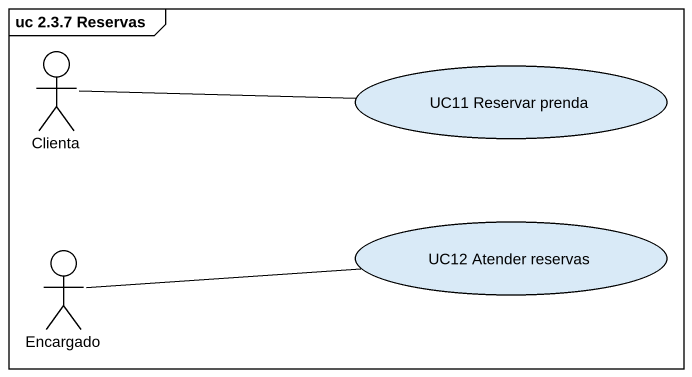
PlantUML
@startuml
mainframe uc 2.3.7 Reservas
actor Clienta
usecase "UC11 Reservar prenda" as UC11_Reservar_prenda
actor Encargado
usecase "UC12 Atender reservas" as UC12_Atender_reservas
Clienta -right- UC11_Reservar_prenda
Encargado -right- UC12_Atender_reservas
@enduml
